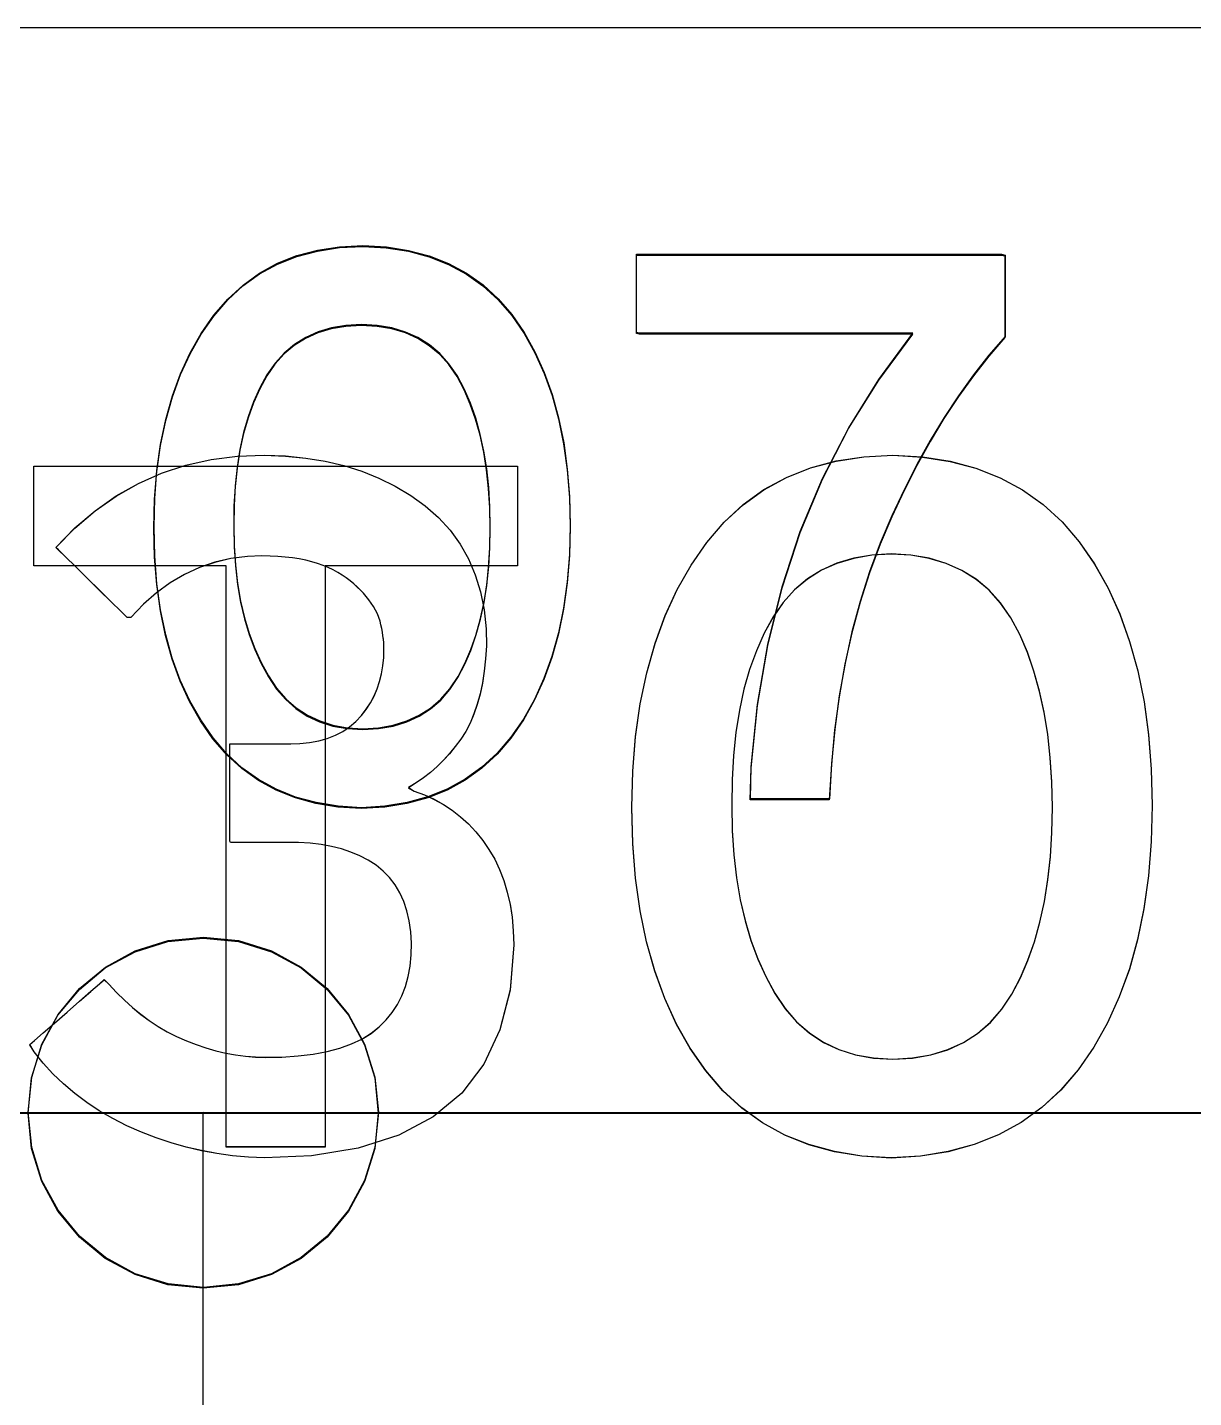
# Model space of a CAD drawing. Extents: x 1 to 47.7, y 0.2 to 35.
# Drawn here: x 35.0458 to 35.2123, y 12.1492 to 12.3447 of the extents above; entities that cross this region are included whole.
import ezdxf

# ---------------------------------------------------------------- set-up
doc = ezdxf.new("R2010")
doc.units = 0
doc.header["$MEASUREMENT"] = 0
for name, color, linetype in [('5_1___24__TARGET_LEDS___12', 7, 'CONTINUOUS'), ('6_2___8__INDEPENDENT_INPUT', 7, 'CONTINUOUS'), ('6_3___8__OPTOISO_INDEPENDE', 7, 'CONTINUOUS'), ('6_4___24__OPTOISO_INDEPEND', 7, 'CONTINUOUS'), ('6_5___8__INDEPENDENT_INPUT', 7, 'CONTINUOUS'), ('6_6___8__INDEPENDENT_INPUT', 7, 'CONTINUOUS'), ('6_7___8__OPTOISO_INDEPENDE', 7, 'CONTINUOUS'), ('6_8___8__OPTOISO_INDEPENDE', 7, 'CONTINUOUS'), ('8_0_____DWG', 7, 'CONTINUOUS')]:
    doc.layers.add(name, color=color, linetype=linetype)

msp = doc.modelspace()

# ---------------------------------------------------------------- linework, layer by layer
at = {"layer": '5_1___24__TARGET_LEDS___12'}
for points in [[(35.12326, 12.27351), (35.12316, 12.26939), (35.12285, 12.26547), (35.12233, 12.26173), (35.1216, 12.25819), (35.12066, 12.25483), (35.11951, 12.25167), (35.11816, 12.2487), (35.1166, 12.24591), (35.11482, 12.24333), (35.11284, 12.24103), (35.11067, 12.23902), (35.10829, 12.23731), (35.10572, 12.2359), (35.10295, 12.23479), (35.09998, 12.23398), (35.09682, 12.23347), (35.09345, 12.23326), (35.09013, 12.23347), (35.08699, 12.23398), (35.08406, 12.23478), (35.08131, 12.23588), (35.07877, 12.23728), (35.07641, 12.23897), (35.07425, 12.24095), (35.07229, 12.24323), (35.07052, 12.24578), (35.06896, 12.24852), (35.06761, 12.25146), (35.06646, 12.2546), (35.06552, 12.25794), (35.06479, 12.26148), (35.06427, 12.26522), (35.06396, 12.26916), (35.06386, 12.2733), (35.06396, 12.27742), (35.06428, 12.28136), (35.06481, 12.2851), (35.06555, 12.28866), (35.0665, 12.29202), (35.06766, 12.29519), (35.06903, 12.29816), (35.07061, 12.30095), (35.0724, 12.30354), (35.07439, 12.30585), (35.07657, 12.30785), (35.07894, 12.30956), (35.0815, 12.31095), (35.08425, 12.31205), (35.0872, 12.31283), (35.09034, 12.31332), (35.09367, 12.3135), (35.09703, 12.3133), (35.10019, 12.3128), (35.10315, 12.31201), (35.10591, 12.31093), (35.10847, 12.30954), (35.11083, 12.30787), (35.11298, 12.30589), (35.11494, 12.30362), (35.11669, 12.30107), (35.11823, 12.29832), (35.11956, 12.29537), (35.12069, 12.29222), (35.12162, 12.28888), (35.12234, 12.28533), (35.12285, 12.28159), (35.12316, 12.27765)], [(35.18534, 12.30048), (35.18305, 12.29783), (35.18084, 12.29501), (35.1787, 12.29205), (35.17664, 12.28893), (35.17466, 12.28565), (35.17276, 12.28222), (35.17094, 12.27864), (35.16919, 12.2749), (35.16752, 12.27099), (35.166, 12.26692), (35.16466, 12.26271), (35.16349, 12.25836), (35.1625, 12.25386), (35.16168, 12.24923), (35.16103, 12.24446), (35.16056, 12.23955), (35.16026, 12.2345), (35.15983, 12.2345), (35.15867, 12.2345), (35.15701, 12.2345), (35.15507, 12.2345), (35.15308, 12.2345), (35.15125, 12.2345), (35.14981, 12.2345), (35.14899, 12.2345), (35.14911, 12.23908), (35.15001, 12.24797), (35.15148, 12.25654), (35.15352, 12.26478), (35.15612, 12.27268), (35.15929, 12.28025), (35.16302, 12.28749), (35.16733, 12.2944), (35.1722, 12.30097), (35.17069, 12.30097), (35.16667, 12.30097), (35.16092, 12.30097), (35.15421, 12.30097), (35.1473, 12.30097), (35.14097, 12.30097), (35.13598, 12.30097), (35.13312, 12.30097), (35.13273, 12.30108), (35.13273, 12.3019), (35.13273, 12.30332), (35.13273, 12.30513), (35.13273, 12.30711), (35.13273, 12.30903), (35.13273, 12.31067), (35.13273, 12.31182), (35.13273, 12.31225), (35.13474, 12.31225), (35.1401, 12.31225), (35.14777, 12.31225), (35.15672, 12.31225), (35.16593, 12.31225), (35.17437, 12.31225), (35.18101, 12.31225), (35.18482, 12.31225), (35.18534, 12.31213), (35.18534, 12.31128), (35.18534, 12.30979), (35.18534, 12.30791), (35.18534, 12.30585), (35.18534, 12.30385), (35.18534, 12.30213), (35.18534, 12.30093)], [(35.11187, 12.2733), (35.11181, 12.27619), (35.11164, 12.27896), (35.11135, 12.28161), (35.11094, 12.28414), (35.11042, 12.28655), (35.10978, 12.28883), (35.10902, 12.29099), (35.10815, 12.29303), (35.10714, 12.29493), (35.10597, 12.29662), (35.10465, 12.29808), (35.10317, 12.29932), (35.10153, 12.30035), (35.09975, 12.30115), (35.0978, 12.30172), (35.09571, 12.30208), (35.09345, 12.30222), (35.09124, 12.30208), (35.08918, 12.30173), (35.08727, 12.30116), (35.08551, 12.30037), (35.0839, 12.29936), (35.08244, 12.29814), (35.08113, 12.29669), (35.07998, 12.29503), (35.07896, 12.29316), (35.07807, 12.29117), (35.0773, 12.28904), (35.07665, 12.28678), (35.07612, 12.28439), (35.07572, 12.28186), (35.07544, 12.27921), (35.07528, 12.27643), (35.07525, 12.27351), (35.07531, 12.27063), (35.07549, 12.26788), (35.0758, 12.26525), (35.07623, 12.26274), (35.07678, 12.26036), (35.07745, 12.25811), (35.07825, 12.25598), (35.07916, 12.25397), (35.0802, 12.25206), (35.08136, 12.25032), (35.08267, 12.24881), (35.08413, 12.24752), (35.08574, 12.24647), (35.0875, 12.24564), (35.08941, 12.24504), (35.09146, 12.24467), (35.09367, 12.24453), (35.09592, 12.24467), (35.09801, 12.24504), (35.09994, 12.24563), (35.10172, 12.24644), (35.10334, 12.24748), (35.1048, 12.24875), (35.10611, 12.25025), (35.10726, 12.25196), (35.10824, 12.25385), (35.10909, 12.25584), (35.10983, 12.25795), (35.11045, 12.26018), (35.11096, 12.26255), (35.11136, 12.26505), (35.11164, 12.26767), (35.11181, 12.27042)], [(35.09589, 12.18979), (35.09538, 12.18475), (35.09393, 12.18005), (35.09162, 12.17581), (35.08857, 12.17211), (35.08487, 12.16906), (35.08063, 12.16675), (35.07594, 12.1653), (35.07091, 12.16479), (35.06586, 12.1653), (35.06116, 12.16675), (35.05691, 12.16906), (35.05321, 12.17211), (35.05016, 12.17581), (35.04786, 12.18005), (35.0464, 12.18475), (35.0459, 12.18979), (35.0464, 12.19482), (35.04786, 12.19952), (35.05016, 12.20376), (35.05321, 12.20746), (35.05691, 12.21051), (35.06116, 12.21282), (35.06586, 12.21427), (35.07091, 12.21478), (35.07594, 12.21427), (35.08063, 12.21282), (35.08487, 12.21051), (35.08857, 12.20746), (35.09162, 12.20376), (35.09393, 12.19952), (35.09538, 12.19482)]]:
    msp.add_lwpolyline(points, close=True, dxfattribs=at)
for points in [[(34.77089, 12.1398), (34.77089, 12.18979), (35.07088, 12.18977)], [(35.07088, 12.1398), (35.07088, 12.18979), (35.37088, 12.18977)]]:
    msp.add_lwpolyline(points, dxfattribs=at)
at = {"layer": '6_2___8__INDEPENDENT_INPUT'}
msp.add_lwpolyline([(35.11525, 12.2138), (35.11469, 12.20736), (35.11326, 12.20169), (35.11096, 12.19678), (35.10779, 12.19263), (35.10374, 12.18925), (35.09882, 12.18664), (35.09303, 12.18479), (35.08636, 12.1837), (35.07963, 12.18339), (35.07735, 12.1835), (35.07509, 12.18371), (35.07286, 12.18402), (35.07065, 12.18443), (35.06847, 12.18494), (35.06631, 12.18555), (35.06418, 12.18627), (35.06207, 12.18708), (35.05998, 12.188), (35.05797, 12.18902), (35.05606, 12.19013), (35.05426, 12.19133), (35.05255, 12.1926), (35.05095, 12.19396), (35.04945, 12.19541), (35.04805, 12.19693), (35.04676, 12.19854), (35.04613, 12.19956), (35.04681, 12.20015), (35.04805, 12.20123), (35.04966, 12.20263), (35.05145, 12.2042), (35.05325, 12.20577), (35.05486, 12.20717), (35.05609, 12.20825), (35.05677, 12.20884), (35.05744, 12.2082), (35.05852, 12.20701), (35.05964, 12.2059), (35.06079, 12.20486), (35.06198, 12.20389), (35.0632, 12.20299), (35.06447, 12.20217), (35.06577, 12.20141), (35.0671, 12.20072), (35.06849, 12.20011), (35.06989, 12.19957), (35.07129, 12.19909), (35.0727, 12.19869), (35.07411, 12.19836), (35.07552, 12.1981), (35.07694, 12.19792), (35.07836, 12.1978), (35.07978, 12.19775), (35.08211, 12.19779), (35.08443, 12.19795), (35.08659, 12.19821), (35.08858, 12.19858), (35.0904, 12.19906), (35.09206, 12.19966), (35.09355, 12.20036), (35.09486, 12.20118), (35.09602, 12.20211), (35.097, 12.20309), (35.09786, 12.20415), (35.09861, 12.2053), (35.09924, 12.20654), (35.09975, 12.20787), (35.10014, 12.20928), (35.10042, 12.21078), (35.10058, 12.21237), (35.10062, 12.21404), (35.10052, 12.21568), (35.1003, 12.21722), (35.09997, 12.21866), (35.09952, 12.22), (35.09896, 12.22124), (35.09829, 12.22237), (35.0975, 12.22341), (35.09659, 12.22435), (35.09557, 12.22517), (35.09445, 12.22589), (35.09325, 12.22651), (35.09197, 12.22705), (35.09063, 12.2275), (35.08921, 12.22786), (35.08771, 12.22813), (35.08614, 12.22831), (35.0845, 12.22841), (35.08346, 12.22842), (35.08291, 12.22842), (35.0819, 12.22842), (35.08058, 12.22842), (35.07912, 12.22842), (35.07765, 12.22842), (35.07633, 12.22842), (35.07532, 12.22842), (35.07477, 12.22842), (35.07471, 12.22859), (35.07471, 12.22959), (35.07471, 12.23129), (35.07471, 12.23345), (35.07471, 12.23581), (35.07471, 12.23813), (35.07471, 12.24018), (35.07471, 12.24171), (35.07471, 12.24247), (35.07487, 12.24251), (35.07556, 12.24251), (35.07666, 12.24251), (35.07801, 12.24251), (35.07947, 12.24251), (35.08089, 12.24251), (35.08212, 12.24251), (35.083, 12.24251), (35.08339, 12.24251), (35.08467, 12.24255), (35.08607, 12.24269), (35.08739, 12.24293), (35.08861, 12.24328), (35.08976, 12.24372), (35.09082, 12.24427), (35.09179, 12.24492), (35.09268, 12.24568), (35.09348, 12.24653), (35.09416, 12.24742), (35.09477, 12.24835), (35.09529, 12.24932), (35.09573, 12.25033), (35.09608, 12.25139), (35.09636, 12.25249), (35.09655, 12.25364), (35.09666, 12.25483), (35.09669, 12.25595), (35.09668, 12.25643), (35.09666, 12.25692), (35.09661, 12.25741), (35.09655, 12.25792), (35.09647, 12.25843), (35.09638, 12.25894), (35.09627, 12.25947), (35.09614, 12.26), (35.09598, 12.26054), (35.09575, 12.26106), (35.09549, 12.26158), (35.09521, 12.26208), (35.09489, 12.26258), (35.09455, 12.26306), (35.09417, 12.26353), (35.09377, 12.26398), (35.09334, 12.26443), (35.09289, 12.26488), (35.09239, 12.26534), (35.09187, 12.26577), (35.09131, 12.26619), (35.09072, 12.26659), (35.09009, 12.26696), (35.08943, 12.26732), (35.08874, 12.26765), (35.08801, 12.26796), (35.08723, 12.26824), (35.0864, 12.26848), (35.08552, 12.2687), (35.08459, 12.26888), (35.08362, 12.26903), (35.0826, 12.26915), (35.08154, 12.26923), (35.08043, 12.26929), (35.07928, 12.26931), (35.0772, 12.26923), (35.07484, 12.26893), (35.07255, 12.2684), (35.07035, 12.26765), (35.06823, 12.26668), (35.0662, 12.26548), (35.06424, 12.26405), (35.06237, 12.26241), (35.06058, 12.26053), (35.06006, 12.26052), (35.05914, 12.26141), (35.05777, 12.26277), (35.05611, 12.2644), (35.05434, 12.26613), (35.05266, 12.26779), (35.05123, 12.26919), (35.05024, 12.27016), (35.04987, 12.27053), (35.05259, 12.2733), (35.05545, 12.27575), (35.05847, 12.27787), (35.06164, 12.27966), (35.06495, 12.28112), (35.06842, 12.28226), (35.07204, 12.28306), (35.07581, 12.28354), (35.0796, 12.28368), (35.08262, 12.28357), (35.08553, 12.28329), (35.08832, 12.28283), (35.09099, 12.2822), (35.09355, 12.2814), (35.09598, 12.28042), (35.0983, 12.27927), (35.10051, 12.27795), (35.10259, 12.27645), (35.10447, 12.27479), (35.10613, 12.27297), (35.10756, 12.271), (35.10876, 12.26889), (35.10973, 12.26662), (35.11047, 12.2642), (35.11099, 12.26163), (35.11128, 12.25891), (35.11132, 12.25647), (35.1112, 12.25461), (35.11102, 12.25285), (35.11076, 12.25118), (35.11042, 12.24961), (35.11002, 12.24813), (35.10954, 12.24675), (35.10899, 12.24546), (35.10836, 12.24427), (35.10765, 12.24316), (35.10688, 12.2421), (35.10606, 12.24109), (35.1052, 12.24015), (35.10429, 12.23925), (35.10334, 12.23842), (35.10235, 12.23764), (35.1013, 12.23691), (35.10021, 12.23624), (35.10099, 12.23574), (35.10246, 12.2352), (35.10386, 12.23457), (35.10519, 12.23384), (35.10645, 12.23301), (35.10764, 12.23208), (35.10876, 12.23106), (35.10981, 12.22993), (35.11079, 12.22871), (35.11169, 12.22741), (35.1125, 12.22603), (35.1132, 12.22456), (35.1138, 12.223), (35.1143, 12.22134), (35.11469, 12.21959), (35.11498, 12.21775), (35.11516, 12.21582)], close=True, dxfattribs=at)
at = {"layer": '6_3___8__OPTOISO_INDEPENDE'}
msp.add_lwpolyline([(35.11525, 12.2138), (35.11469, 12.20736), (35.11326, 12.20169), (35.11096, 12.19678), (35.10779, 12.19263), (35.10374, 12.18925), (35.09882, 12.18664), (35.09303, 12.18479), (35.08636, 12.1837), (35.07963, 12.18339), (35.07735, 12.1835), (35.07509, 12.18371), (35.07286, 12.18402), (35.07065, 12.18443), (35.06847, 12.18494), (35.06631, 12.18555), (35.06418, 12.18627), (35.06207, 12.18708), (35.05998, 12.188), (35.05797, 12.18902), (35.05606, 12.19013), (35.05426, 12.19133), (35.05255, 12.1926), (35.05095, 12.19396), (35.04945, 12.19541), (35.04805, 12.19693), (35.04676, 12.19854), (35.04613, 12.19956), (35.04681, 12.20015), (35.04805, 12.20123), (35.04966, 12.20263), (35.05145, 12.2042), (35.05325, 12.20577), (35.05486, 12.20717), (35.05609, 12.20825), (35.05677, 12.20884), (35.05744, 12.2082), (35.05852, 12.20701), (35.05964, 12.2059), (35.06079, 12.20486), (35.06198, 12.20389), (35.0632, 12.20299), (35.06447, 12.20217), (35.06577, 12.20141), (35.0671, 12.20072), (35.06849, 12.20011), (35.06989, 12.19957), (35.07129, 12.19909), (35.0727, 12.19869), (35.07411, 12.19836), (35.07552, 12.1981), (35.07694, 12.19792), (35.07836, 12.1978), (35.07978, 12.19775), (35.08211, 12.19779), (35.08443, 12.19795), (35.08659, 12.19821), (35.08858, 12.19858), (35.0904, 12.19906), (35.09206, 12.19966), (35.09355, 12.20036), (35.09486, 12.20118), (35.09602, 12.20211), (35.097, 12.20309), (35.09786, 12.20415), (35.09861, 12.2053), (35.09924, 12.20654), (35.09975, 12.20787), (35.10014, 12.20928), (35.10042, 12.21078), (35.10058, 12.21237), (35.10062, 12.21404), (35.10052, 12.21568), (35.1003, 12.21722), (35.09997, 12.21866), (35.09952, 12.22), (35.09896, 12.22124), (35.09829, 12.22237), (35.0975, 12.22341), (35.09659, 12.22435), (35.09557, 12.22517), (35.09445, 12.22589), (35.09325, 12.22651), (35.09197, 12.22705), (35.09063, 12.2275), (35.08921, 12.22786), (35.08771, 12.22813), (35.08614, 12.22831), (35.0845, 12.22841), (35.08346, 12.22842), (35.08291, 12.22842), (35.0819, 12.22842), (35.08058, 12.22842), (35.07912, 12.22842), (35.07765, 12.22842), (35.07633, 12.22842), (35.07532, 12.22842), (35.07477, 12.22842), (35.07471, 12.22859), (35.07471, 12.22959), (35.07471, 12.23129), (35.07471, 12.23345), (35.07471, 12.23581), (35.07471, 12.23813), (35.07471, 12.24018), (35.07471, 12.24171), (35.07471, 12.24247), (35.07487, 12.24251), (35.07556, 12.24251), (35.07666, 12.24251), (35.07801, 12.24251), (35.07947, 12.24251), (35.08089, 12.24251), (35.08212, 12.24251), (35.083, 12.24251), (35.08339, 12.24251), (35.08467, 12.24255), (35.08607, 12.24269), (35.08739, 12.24293), (35.08861, 12.24328), (35.08976, 12.24372), (35.09082, 12.24427), (35.09179, 12.24492), (35.09268, 12.24568), (35.09348, 12.24653), (35.09416, 12.24742), (35.09477, 12.24835), (35.09529, 12.24932), (35.09573, 12.25033), (35.09608, 12.25139), (35.09636, 12.25249), (35.09655, 12.25364), (35.09666, 12.25483), (35.09669, 12.25595), (35.09668, 12.25643), (35.09666, 12.25692), (35.09661, 12.25741), (35.09655, 12.25792), (35.09647, 12.25843), (35.09638, 12.25894), (35.09627, 12.25947), (35.09614, 12.26), (35.09598, 12.26054), (35.09575, 12.26106), (35.09549, 12.26158), (35.09521, 12.26208), (35.09489, 12.26258), (35.09455, 12.26306), (35.09417, 12.26353), (35.09377, 12.26398), (35.09334, 12.26443), (35.09289, 12.26488), (35.09239, 12.26534), (35.09187, 12.26577), (35.09131, 12.26619), (35.09072, 12.26659), (35.09009, 12.26696), (35.08943, 12.26732), (35.08874, 12.26765), (35.08801, 12.26796), (35.08723, 12.26824), (35.0864, 12.26848), (35.08552, 12.2687), (35.08459, 12.26888), (35.08362, 12.26903), (35.0826, 12.26915), (35.08154, 12.26923), (35.08043, 12.26929), (35.07928, 12.26931), (35.0772, 12.26923), (35.07484, 12.26893), (35.07255, 12.2684), (35.07035, 12.26765), (35.06823, 12.26668), (35.0662, 12.26548), (35.06424, 12.26405), (35.06237, 12.26241), (35.06058, 12.26053), (35.06006, 12.26052), (35.05914, 12.26141), (35.05777, 12.26277), (35.05611, 12.2644), (35.05434, 12.26613), (35.05266, 12.26779), (35.05123, 12.26919), (35.05024, 12.27016), (35.04987, 12.27053), (35.05259, 12.2733), (35.05545, 12.27575), (35.05847, 12.27787), (35.06164, 12.27966), (35.06495, 12.28112), (35.06842, 12.28226), (35.07204, 12.28306), (35.07581, 12.28354), (35.0796, 12.28368), (35.08262, 12.28357), (35.08553, 12.28329), (35.08832, 12.28283), (35.09099, 12.2822), (35.09355, 12.2814), (35.09598, 12.28042), (35.0983, 12.27927), (35.10051, 12.27795), (35.10259, 12.27645), (35.10447, 12.27479), (35.10613, 12.27297), (35.10756, 12.271), (35.10876, 12.26889), (35.10973, 12.26662), (35.11047, 12.2642), (35.11099, 12.26163), (35.11128, 12.25891), (35.11132, 12.25647), (35.1112, 12.25461), (35.11102, 12.25285), (35.11076, 12.25118), (35.11042, 12.24961), (35.11002, 12.24813), (35.10954, 12.24675), (35.10899, 12.24546), (35.10836, 12.24427), (35.10765, 12.24316), (35.10688, 12.2421), (35.10606, 12.24109), (35.1052, 12.24015), (35.10429, 12.23925), (35.10334, 12.23842), (35.10235, 12.23764), (35.1013, 12.23691), (35.10021, 12.23624), (35.10099, 12.23574), (35.10246, 12.2352), (35.10386, 12.23457), (35.10519, 12.23384), (35.10645, 12.23301), (35.10764, 12.23208), (35.10876, 12.23106), (35.10981, 12.22993), (35.11079, 12.22871), (35.11169, 12.22741), (35.1125, 12.22603), (35.1132, 12.22456), (35.1138, 12.223), (35.1143, 12.22134), (35.11469, 12.21959), (35.11498, 12.21775), (35.11516, 12.21582)], close=True, dxfattribs=at)
at = {"layer": '6_4___24__OPTOISO_INDEPEND'}
for points in [[(35.12328, 12.27364), (35.12317, 12.26952), (35.12286, 12.2656), (35.12234, 12.26186), (35.12161, 12.25832), (35.12067, 12.25496), (35.11953, 12.2518), (35.11817, 12.24883), (35.11661, 12.24604), (35.11483, 12.24346), (35.11286, 12.24115), (35.11068, 12.23915), (35.10831, 12.23744), (35.10574, 12.23603), (35.10297, 12.23492), (35.1, 12.23411), (35.09683, 12.2336), (35.09347, 12.23338), (35.09014, 12.2336), (35.08701, 12.23411), (35.08407, 12.23491), (35.08133, 12.23601), (35.07878, 12.2374), (35.07643, 12.23909), (35.07427, 12.24108), (35.07231, 12.24336), (35.07054, 12.24591), (35.06898, 12.24865), (35.06762, 12.25159), (35.06647, 12.25473), (35.06554, 12.25807), (35.06481, 12.26161), (35.06429, 12.26535), (35.06397, 12.26928), (35.06387, 12.27342), (35.06398, 12.27755), (35.06429, 12.28149), (35.06482, 12.28523), (35.06556, 12.28879), (35.06651, 12.29215), (35.06767, 12.29531), (35.06904, 12.29829), (35.07062, 12.30108), (35.07241, 12.30367), (35.0744, 12.30598), (35.07658, 12.30798), (35.07895, 12.30969), (35.08151, 12.31108), (35.08427, 12.31218), (35.08721, 12.31296), (35.09035, 12.31345), (35.09368, 12.31363), (35.09704, 12.31343), (35.1002, 12.31293), (35.10316, 12.31214), (35.10592, 12.31106), (35.10848, 12.30967), (35.11084, 12.30799), (35.113, 12.30602), (35.11495, 12.30375), (35.1167, 12.3012), (35.11824, 12.29845), (35.11958, 12.2955), (35.12071, 12.29235), (35.12163, 12.28901), (35.12235, 12.28546), (35.12287, 12.28172), (35.12317, 12.27778)], [(35.18536, 12.30061), (35.18306, 12.29795), (35.18085, 12.29514), (35.17871, 12.29218), (35.17665, 12.28906), (35.17467, 12.28578), (35.17277, 12.28235), (35.17095, 12.27877), (35.1692, 12.27503), (35.16754, 12.27112), (35.16602, 12.26705), (35.16467, 12.26283), (35.1635, 12.25848), (35.16251, 12.25399), (35.16169, 12.24936), (35.16104, 12.24459), (35.16057, 12.23968), (35.16028, 12.23463), (35.15984, 12.23463), (35.15868, 12.23463), (35.15702, 12.23463), (35.15508, 12.23463), (35.15309, 12.23463), (35.15126, 12.23463), (35.14982, 12.23463), (35.149, 12.23463), (35.14912, 12.23921), (35.15003, 12.2481), (35.15149, 12.25667), (35.15353, 12.2649), (35.15613, 12.27281), (35.1593, 12.28038), (35.16304, 12.28762), (35.16734, 12.29452), (35.17221, 12.3011), (35.1707, 12.3011), (35.16669, 12.3011), (35.16093, 12.3011), (35.15422, 12.3011), (35.14731, 12.3011), (35.14098, 12.3011), (35.136, 12.3011), (35.13314, 12.3011), (35.13274, 12.30121), (35.13274, 12.30203), (35.13274, 12.30345), (35.13274, 12.30526), (35.13274, 12.30724), (35.13274, 12.30916), (35.13274, 12.3108), (35.13274, 12.31195), (35.13274, 12.31238), (35.13476, 12.31238), (35.14011, 12.31238), (35.14778, 12.31238), (35.15673, 12.31238), (35.16594, 12.31238), (35.17438, 12.31238), (35.18102, 12.31238), (35.18483, 12.31238), (35.18536, 12.31226), (35.18536, 12.31141), (35.18536, 12.30992), (35.18536, 12.30804), (35.18536, 12.30598), (35.18536, 12.30397), (35.18536, 12.30226), (35.18536, 12.30106)], [(35.11188, 12.27342), (35.11183, 12.27632), (35.11165, 12.27909), (35.11136, 12.28174), (35.11095, 12.28427), (35.11043, 12.28667), (35.10979, 12.28896), (35.10903, 12.29112), (35.10816, 12.29316), (35.10715, 12.29506), (35.10598, 12.29674), (35.10466, 12.29821), (35.10318, 12.29945), (35.10155, 12.30047), (35.09976, 12.30127), (35.09782, 12.30185), (35.09572, 12.30221), (35.09347, 12.30235), (35.09125, 12.30221), (35.08919, 12.30186), (35.08728, 12.30129), (35.08552, 12.3005), (35.08391, 12.29949), (35.08245, 12.29826), (35.08115, 12.29682), (35.07999, 12.29516), (35.07898, 12.29329), (35.07808, 12.2913), (35.07731, 12.28917), (35.07666, 12.28691), (35.07614, 12.28451), (35.07573, 12.28199), (35.07545, 12.27934), (35.0753, 12.27656), (35.07526, 12.27364), (35.07532, 12.27076), (35.07551, 12.26801), (35.07581, 12.26538), (35.07624, 12.26287), (35.07679, 12.26049), (35.07746, 12.25824), (35.07826, 12.25611), (35.07918, 12.2541), (35.08021, 12.25219), (35.08137, 12.25045), (35.08269, 12.24894), (35.08415, 12.24765), (35.08576, 12.2466), (35.08752, 12.24577), (35.08942, 12.24517), (35.09148, 12.2448), (35.09368, 12.24466), (35.09593, 12.2448), (35.09802, 12.24517), (35.09996, 12.24576), (35.10173, 12.24657), (35.10335, 12.24761), (35.10482, 12.24888), (35.10612, 12.25037), (35.10727, 12.25209), (35.10826, 12.25398), (35.1091, 12.25596), (35.10984, 12.25808), (35.11046, 12.26031), (35.11098, 12.26268), (35.11137, 12.26517), (35.11166, 12.2678), (35.11183, 12.27055)], [(35.09591, 12.18992), (35.0954, 12.18488), (35.09394, 12.18019), (35.09163, 12.17594), (35.08858, 12.17224), (35.08488, 12.16919), (35.08064, 12.16688), (35.07595, 12.16543), (35.07092, 12.16492), (35.06588, 12.16543), (35.06118, 12.16688), (35.05693, 12.16919), (35.05323, 12.17224), (35.05018, 12.17594), (35.04787, 12.18019), (35.04642, 12.18488), (35.04591, 12.18992), (35.04642, 12.19495), (35.04787, 12.19965), (35.05018, 12.20389), (35.05323, 12.20759), (35.05693, 12.21064), (35.06118, 12.21295), (35.06588, 12.21441), (35.07092, 12.21491), (35.07595, 12.21441), (35.08064, 12.21295), (35.08488, 12.21064), (35.08858, 12.20759), (35.09163, 12.20389), (35.09394, 12.19965), (35.0954, 12.19495)]]:
    msp.add_lwpolyline(points, close=True, dxfattribs=at)
for points in [[(34.77089, 12.13994), (34.77089, 12.18992), (35.0709, 12.1899)], [(35.0709, 12.13994), (35.0709, 12.18992), (35.37089, 12.1899)]]:
    msp.add_lwpolyline(points, dxfattribs=at)
at = {"layer": '6_5___8__INDEPENDENT_INPUT'}
for points in [[(35.20635, 12.23372), (35.20622, 12.22857), (35.20583, 12.22366), (35.20518, 12.21899), (35.20427, 12.21456), (35.2031, 12.21037), (35.20167, 12.20641), (35.19998, 12.2027), (35.19803, 12.19922), (35.19581, 12.19599), (35.19334, 12.19311), (35.19061, 12.1906), (35.18765, 12.18847), (35.18443, 12.1867), (35.18097, 12.18532), (35.17726, 12.1843), (35.1733, 12.18366), (35.16909, 12.1834), (35.16493, 12.18366), (35.16101, 12.1843), (35.15734, 12.1853), (35.15391, 12.18667), (35.15072, 12.18842), (35.14778, 12.19053), (35.14508, 12.19302), (35.14263, 12.19587), (35.14042, 12.19905), (35.13847, 12.20248), (35.13678, 12.20616), (35.13535, 12.21008), (35.13418, 12.21425), (35.13326, 12.21868), (35.13261, 12.22335), (35.13222, 12.22827), (35.13209, 12.23345), (35.13223, 12.23861), (35.13262, 12.24353), (35.13328, 12.24821), (35.13421, 12.25265), (35.1354, 12.25685), (35.13685, 12.26081), (35.13856, 12.26453), (35.14054, 12.26801), (35.14278, 12.27125), (35.14526, 12.27414), (35.14798, 12.27665), (35.15094, 12.27878), (35.15415, 12.28052), (35.15759, 12.28189), (35.16127, 12.28287), (35.16519, 12.28348), (35.16935, 12.2837), (35.17355, 12.28345), (35.17751, 12.28283), (35.18121, 12.28184), (35.18466, 12.28048), (35.18786, 12.27876), (35.19081, 12.27666), (35.1935, 12.27419), (35.19595, 12.27135), (35.19814, 12.26817), (35.20006, 12.26473), (35.20173, 12.26104), (35.20314, 12.25711), (35.2043, 12.25293), (35.2052, 12.24849), (35.20584, 12.24382), (35.20622, 12.23889)], [(35.19211, 12.23345), (35.19204, 12.23706), (35.19182, 12.24053), (35.19146, 12.24384), (35.19095, 12.247), (35.19029, 12.25001), (35.18949, 12.25287), (35.18854, 12.25557), (35.18745, 12.25812), (35.18619, 12.26049), (35.18473, 12.2626), (35.18308, 12.26443), (35.18123, 12.26598), (35.17919, 12.26726), (35.17695, 12.26826), (35.17453, 12.26898), (35.17191, 12.26943), (35.16909, 12.2696), (35.16633, 12.26943), (35.16375, 12.26899), (35.16135, 12.26827), (35.15915, 12.26729), (35.15714, 12.26603), (35.15532, 12.2645), (35.15369, 12.26269), (35.15225, 12.26062), (35.15098, 12.25829), (35.14986, 12.25579), (35.1489, 12.25313), (35.14809, 12.2503), (35.14743, 12.24731), (35.14692, 12.24416), (35.14657, 12.24084), (35.14638, 12.23736), (35.14634, 12.23372), (35.14641, 12.23012), (35.14664, 12.22667), (35.14702, 12.22338), (35.14755, 12.22025), (35.14824, 12.21728), (35.14908, 12.21446), (35.15008, 12.2118), (35.15122, 12.20929), (35.15251, 12.2069), (35.15397, 12.20472), (35.15561, 12.20283), (35.15743, 12.20123), (35.15945, 12.19991), (35.16164, 12.19888), (35.16403, 12.19813), (35.1666, 12.19767), (35.16935, 12.1975), (35.17216, 12.19767), (35.17478, 12.19812), (35.1772, 12.19886), (35.17942, 12.19988), (35.18144, 12.20118), (35.18327, 12.20277), (35.1849, 12.20463), (35.18634, 12.20678), (35.18757, 12.20914), (35.18863, 12.21162), (35.18956, 12.21426), (35.19034, 12.21706), (35.19098, 12.22001), (35.19147, 12.22313), (35.19183, 12.22641), (35.19204, 12.22985)]]:
    msp.add_lwpolyline(points, close=True, dxfattribs=at)
msp.add_lwpolyline([(35.08828, 12.2679), (35.08828, 12.18496), (35.07418, 12.18496), (35.07418, 12.2679), (35.04673, 12.2679), (35.04673, 12.28214), (35.11578, 12.28214), (35.11578, 12.2679), (35.08828, 12.2679)], dxfattribs=at)
at = {"layer": '6_6___8__INDEPENDENT_INPUT'}
msp.add_lwpolyline([(35.11525, 12.21381), (35.11469, 12.20737), (35.11326, 12.20169), (35.11096, 12.19678), (35.10779, 12.19264), (35.10374, 12.18926), (35.09882, 12.18664), (35.09303, 12.18479), (35.08636, 12.18371), (35.07963, 12.1834), (35.07735, 12.18351), (35.07509, 12.18372), (35.07286, 12.18403), (35.07065, 12.18444), (35.06847, 12.18495), (35.06631, 12.18556), (35.06418, 12.18627), (35.06207, 12.18708), (35.05998, 12.188), (35.05797, 12.18903), (35.05606, 12.19014), (35.05426, 12.19133), (35.05255, 12.19261), (35.05095, 12.19397), (35.04945, 12.19541), (35.04805, 12.19694), (35.04676, 12.19855), (35.04613, 12.19957), (35.04681, 12.20016), (35.04805, 12.20124), (35.04966, 12.20264), (35.05145, 12.20421), (35.05325, 12.20577), (35.05486, 12.20718), (35.05609, 12.20825), (35.05677, 12.20885), (35.05744, 12.2082), (35.05852, 12.20702), (35.05964, 12.20591), (35.06079, 12.20487), (35.06198, 12.2039), (35.0632, 12.203), (35.06447, 12.20217), (35.06577, 12.20142), (35.0671, 12.20073), (35.06849, 12.20012), (35.06989, 12.19957), (35.07129, 12.1991), (35.0727, 12.1987), (35.07411, 12.19837), (35.07552, 12.19811), (35.07694, 12.19792), (35.07836, 12.19781), (35.07978, 12.19776), (35.08211, 12.1978), (35.08443, 12.19795), (35.08659, 12.19821), (35.08858, 12.19859), (35.0904, 12.19907), (35.09206, 12.19966), (35.09355, 12.20037), (35.09486, 12.20119), (35.09602, 12.20211), (35.097, 12.20309), (35.09786, 12.20416), (35.09861, 12.20531), (35.09924, 12.20655), (35.09975, 12.20788), (35.10014, 12.20929), (35.10042, 12.21079), (35.10058, 12.21238), (35.10062, 12.21405), (35.10052, 12.21569), (35.1003, 12.21723), (35.09997, 12.21867), (35.09952, 12.22), (35.09896, 12.22124), (35.09829, 12.22238), (35.0975, 12.22342), (35.09659, 12.22435), (35.09557, 12.22518), (35.09445, 12.22589), (35.09325, 12.22652), (35.09197, 12.22705), (35.09063, 12.2275), (35.08921, 12.22786), (35.08771, 12.22813), (35.08614, 12.22832), (35.0845, 12.22841), (35.08346, 12.22843), (35.08291, 12.22843), (35.0819, 12.22843), (35.08058, 12.22843), (35.07912, 12.22843), (35.07765, 12.22843), (35.07633, 12.22843), (35.07532, 12.22843), (35.07477, 12.22843), (35.07471, 12.2286), (35.07471, 12.2296), (35.07471, 12.2313), (35.07471, 12.23345), (35.07471, 12.23581), (35.07471, 12.23814), (35.07471, 12.24019), (35.07471, 12.24172), (35.07471, 12.24248), (35.07487, 12.24252), (35.07556, 12.24252), (35.07666, 12.24252), (35.07801, 12.24252), (35.07947, 12.24252), (35.08089, 12.24252), (35.08212, 12.24252), (35.083, 12.24252), (35.08339, 12.24252), (35.08467, 12.24256), (35.08607, 12.2427), (35.08739, 12.24294), (35.08861, 12.24328), (35.08976, 12.24373), (35.09082, 12.24428), (35.09179, 12.24493), (35.09268, 12.24569), (35.09348, 12.24654), (35.09416, 12.24743), (35.09477, 12.24835), (35.09529, 12.24933), (35.09573, 12.25034), (35.09608, 12.2514), (35.09636, 12.2525), (35.09655, 12.25365), (35.09666, 12.25483), (35.09669, 12.25595), (35.09668, 12.25644), (35.09666, 12.25693), (35.09661, 12.25742), (35.09655, 12.25792), (35.09647, 12.25843), (35.09638, 12.25895), (35.09627, 12.25947), (35.09614, 12.26001), (35.09598, 12.26054), (35.09575, 12.26107), (35.09549, 12.26159), (35.09521, 12.26209), (35.09489, 12.26258), (35.09455, 12.26306), (35.09417, 12.26353), (35.09377, 12.26399), (35.09334, 12.26443), (35.09289, 12.26489), (35.09239, 12.26534), (35.09187, 12.26578), (35.09131, 12.2662), (35.09072, 12.26659), (35.09009, 12.26697), (35.08943, 12.26732), (35.08874, 12.26765), (35.08801, 12.26797), (35.08723, 12.26825), (35.0864, 12.26849), (35.08552, 12.2687), (35.08459, 12.26888), (35.08362, 12.26903), (35.0826, 12.26915), (35.08154, 12.26924), (35.08043, 12.2693), (35.07928, 12.26932), (35.0772, 12.26924), (35.07484, 12.26894), (35.07255, 12.26841), (35.07035, 12.26766), (35.06823, 12.26669), (35.0662, 12.26549), (35.06424, 12.26406), (35.06237, 12.26241), (35.06058, 12.26054), (35.06006, 12.26052), (35.05914, 12.26142), (35.05777, 12.26277), (35.05611, 12.26441), (35.05434, 12.26614), (35.05266, 12.2678), (35.05123, 12.2692), (35.05024, 12.27017), (35.04987, 12.27053), (35.05259, 12.27331), (35.05545, 12.27576), (35.05847, 12.27788), (35.06164, 12.27967), (35.06495, 12.28113), (35.06842, 12.28226), (35.07204, 12.28307), (35.07581, 12.28355), (35.0796, 12.28369), (35.08262, 12.28358), (35.08553, 12.28329), (35.08832, 12.28284), (35.09099, 12.28221), (35.09355, 12.2814), (35.09598, 12.28043), (35.0983, 12.27928), (35.10051, 12.27796), (35.10259, 12.27646), (35.10447, 12.27479), (35.10613, 12.27298), (35.10756, 12.27101), (35.10876, 12.26889), (35.10973, 12.26663), (35.11047, 12.26421), (35.11099, 12.26164), (35.11128, 12.25892), (35.11132, 12.25647), (35.1112, 12.25462), (35.11102, 12.25285), (35.11076, 12.25119), (35.11042, 12.24962), (35.11002, 12.24814), (35.10954, 12.24676), (35.10899, 12.24547), (35.10836, 12.24428), (35.10765, 12.24316), (35.10688, 12.24211), (35.10606, 12.2411), (35.1052, 12.24015), (35.10429, 12.23926), (35.10334, 12.23842), (35.10235, 12.23764), (35.1013, 12.23692), (35.10021, 12.23625), (35.10099, 12.23574), (35.10246, 12.23521), (35.10386, 12.23458), (35.10519, 12.23385), (35.10645, 12.23302), (35.10764, 12.23209), (35.10876, 12.23106), (35.10981, 12.22994), (35.11079, 12.22871), (35.11169, 12.22742), (35.1125, 12.22604), (35.1132, 12.22457), (35.1138, 12.223), (35.1143, 12.22135), (35.11469, 12.2196), (35.11498, 12.21776), (35.11516, 12.21583)], close=True, dxfattribs=at)
at = {"layer": '6_7___8__OPTOISO_INDEPENDE'}
msp.add_lwpolyline([(35.11525, 12.2138), (35.11469, 12.20736), (35.11326, 12.20169), (35.11096, 12.19678), (35.10779, 12.19263), (35.10374, 12.18925), (35.09882, 12.18664), (35.09303, 12.18479), (35.08636, 12.1837), (35.07963, 12.18339), (35.07735, 12.1835), (35.07509, 12.18371), (35.07286, 12.18402), (35.07065, 12.18443), (35.06847, 12.18494), (35.06631, 12.18555), (35.06418, 12.18627), (35.06207, 12.18708), (35.05998, 12.188), (35.05797, 12.18902), (35.05606, 12.19013), (35.05426, 12.19133), (35.05255, 12.1926), (35.05095, 12.19396), (35.04945, 12.19541), (35.04805, 12.19693), (35.04676, 12.19854), (35.04613, 12.19956), (35.04681, 12.20015), (35.04805, 12.20123), (35.04966, 12.20263), (35.05145, 12.2042), (35.05325, 12.20577), (35.05486, 12.20717), (35.05609, 12.20825), (35.05677, 12.20884), (35.05744, 12.2082), (35.05852, 12.20701), (35.05964, 12.2059), (35.06079, 12.20486), (35.06198, 12.20389), (35.0632, 12.20299), (35.06447, 12.20217), (35.06577, 12.20141), (35.0671, 12.20072), (35.06849, 12.20011), (35.06989, 12.19957), (35.07129, 12.19909), (35.0727, 12.19869), (35.07411, 12.19836), (35.07552, 12.1981), (35.07694, 12.19792), (35.07836, 12.1978), (35.07978, 12.19775), (35.08211, 12.19779), (35.08443, 12.19795), (35.08659, 12.19821), (35.08858, 12.19858), (35.0904, 12.19906), (35.09206, 12.19966), (35.09355, 12.20036), (35.09486, 12.20118), (35.09602, 12.20211), (35.097, 12.20309), (35.09786, 12.20415), (35.09861, 12.2053), (35.09924, 12.20654), (35.09975, 12.20787), (35.10014, 12.20928), (35.10042, 12.21078), (35.10058, 12.21237), (35.10062, 12.21404), (35.10052, 12.21568), (35.1003, 12.21722), (35.09997, 12.21866), (35.09952, 12.22), (35.09896, 12.22124), (35.09829, 12.22237), (35.0975, 12.22341), (35.09659, 12.22435), (35.09557, 12.22517), (35.09445, 12.22589), (35.09325, 12.22651), (35.09197, 12.22705), (35.09063, 12.2275), (35.08921, 12.22786), (35.08771, 12.22813), (35.08614, 12.22831), (35.0845, 12.22841), (35.08346, 12.22842), (35.08291, 12.22842), (35.0819, 12.22842), (35.08058, 12.22842), (35.07912, 12.22842), (35.07765, 12.22842), (35.07633, 12.22842), (35.07532, 12.22842), (35.07477, 12.22842), (35.07471, 12.22859), (35.07471, 12.22959), (35.07471, 12.23129), (35.07471, 12.23345), (35.07471, 12.23581), (35.07471, 12.23813), (35.07471, 12.24018), (35.07471, 12.24171), (35.07471, 12.24247), (35.07487, 12.24251), (35.07556, 12.24251), (35.07666, 12.24251), (35.07801, 12.24251), (35.07947, 12.24251), (35.08089, 12.24251), (35.08212, 12.24251), (35.083, 12.24251), (35.08339, 12.24251), (35.08467, 12.24255), (35.08607, 12.24269), (35.08739, 12.24293), (35.08861, 12.24328), (35.08976, 12.24372), (35.09082, 12.24427), (35.09179, 12.24492), (35.09268, 12.24568), (35.09348, 12.24653), (35.09416, 12.24742), (35.09477, 12.24835), (35.09529, 12.24932), (35.09573, 12.25033), (35.09608, 12.25139), (35.09636, 12.25249), (35.09655, 12.25364), (35.09666, 12.25483), (35.09669, 12.25595), (35.09668, 12.25643), (35.09666, 12.25692), (35.09661, 12.25741), (35.09655, 12.25792), (35.09647, 12.25843), (35.09638, 12.25894), (35.09627, 12.25947), (35.09614, 12.26), (35.09598, 12.26054), (35.09575, 12.26106), (35.09549, 12.26158), (35.09521, 12.26208), (35.09489, 12.26258), (35.09455, 12.26306), (35.09417, 12.26353), (35.09377, 12.26398), (35.09334, 12.26443), (35.09289, 12.26488), (35.09239, 12.26534), (35.09187, 12.26577), (35.09131, 12.26619), (35.09072, 12.26659), (35.09009, 12.26696), (35.08943, 12.26732), (35.08874, 12.26765), (35.08801, 12.26796), (35.08723, 12.26824), (35.0864, 12.26848), (35.08552, 12.2687), (35.08459, 12.26888), (35.08362, 12.26903), (35.0826, 12.26915), (35.08154, 12.26923), (35.08043, 12.26929), (35.07928, 12.26931), (35.0772, 12.26923), (35.07484, 12.26893), (35.07255, 12.2684), (35.07035, 12.26765), (35.06823, 12.26668), (35.0662, 12.26548), (35.06424, 12.26405), (35.06237, 12.26241), (35.06058, 12.26053), (35.06006, 12.26052), (35.05914, 12.26141), (35.05777, 12.26277), (35.05611, 12.2644), (35.05434, 12.26613), (35.05266, 12.26779), (35.05123, 12.26919), (35.05024, 12.27016), (35.04987, 12.27053), (35.05259, 12.2733), (35.05545, 12.27575), (35.05847, 12.27787), (35.06164, 12.27966), (35.06495, 12.28112), (35.06842, 12.28226), (35.07204, 12.28306), (35.07581, 12.28354), (35.0796, 12.28368), (35.08262, 12.28357), (35.08553, 12.28329), (35.08832, 12.28283), (35.09099, 12.2822), (35.09355, 12.2814), (35.09598, 12.28042), (35.0983, 12.27927), (35.10051, 12.27795), (35.10259, 12.27645), (35.10447, 12.27479), (35.10613, 12.27297), (35.10756, 12.271), (35.10876, 12.26889), (35.10973, 12.26662), (35.11047, 12.2642), (35.11099, 12.26163), (35.11128, 12.25891), (35.11132, 12.25647), (35.1112, 12.25461), (35.11102, 12.25285), (35.11076, 12.25118), (35.11042, 12.24961), (35.11002, 12.24813), (35.10954, 12.24675), (35.10899, 12.24546), (35.10836, 12.24427), (35.10765, 12.24316), (35.10688, 12.2421), (35.10606, 12.24109), (35.1052, 12.24015), (35.10429, 12.23925), (35.10334, 12.23842), (35.10235, 12.23764), (35.1013, 12.23691), (35.10021, 12.23624), (35.10099, 12.23574), (35.10246, 12.2352), (35.10386, 12.23457), (35.10519, 12.23384), (35.10645, 12.23301), (35.10764, 12.23208), (35.10876, 12.23106), (35.10981, 12.22993), (35.11079, 12.22871), (35.11169, 12.22741), (35.1125, 12.22603), (35.1132, 12.22456), (35.1138, 12.223), (35.1143, 12.22134), (35.11469, 12.21959), (35.11498, 12.21775), (35.11516, 12.21582)], close=True, dxfattribs=at)
at = {"layer": '6_8___8__OPTOISO_INDEPENDE'}
for points in [[(35.20635, 12.2337), (35.20622, 12.22855), (35.20583, 12.22364), (35.20518, 12.21897), (35.20427, 12.21454), (35.2031, 12.21035), (35.20167, 12.20639), (35.19998, 12.20268), (35.19803, 12.1992), (35.19581, 12.19597), (35.19334, 12.19309), (35.19061, 12.19058), (35.18765, 12.18844), (35.18443, 12.18668), (35.18097, 12.1853), (35.17726, 12.18428), (35.1733, 12.18364), (35.16909, 12.18338), (35.16493, 12.18364), (35.16101, 12.18427), (35.15734, 12.18528), (35.15391, 12.18665), (35.15072, 12.1884), (35.14778, 12.19051), (35.14508, 12.19299), (35.14263, 12.19585), (35.14042, 12.19903), (35.13847, 12.20246), (35.13678, 12.20614), (35.13535, 12.21006), (35.13418, 12.21423), (35.13326, 12.21866), (35.13261, 12.22333), (35.13222, 12.22825), (35.13209, 12.23343), (35.13223, 12.23859), (35.13262, 12.24351), (35.13328, 12.24819), (35.13421, 12.25263), (35.1354, 12.25683), (35.13685, 12.26079), (35.13856, 12.26451), (35.14054, 12.26799), (35.14278, 12.27123), (35.14526, 12.27412), (35.14798, 12.27663), (35.15094, 12.27876), (35.15415, 12.2805), (35.15759, 12.28187), (35.16127, 12.28285), (35.16519, 12.28346), (35.16935, 12.28368), (35.17355, 12.28343), (35.17751, 12.28281), (35.18121, 12.28182), (35.18466, 12.28046), (35.18786, 12.27874), (35.19081, 12.27664), (35.1935, 12.27417), (35.19595, 12.27133), (35.19814, 12.26815), (35.20006, 12.26471), (35.20173, 12.26102), (35.20314, 12.25709), (35.2043, 12.25291), (35.2052, 12.24847), (35.20584, 12.2438), (35.20622, 12.23887)], [(35.19211, 12.23343), (35.19204, 12.23704), (35.19182, 12.24051), (35.19146, 12.24382), (35.19095, 12.24698), (35.19029, 12.24999), (35.18949, 12.25285), (35.18854, 12.25555), (35.18745, 12.2581), (35.18619, 12.26047), (35.18473, 12.26258), (35.18308, 12.26441), (35.18123, 12.26596), (35.17919, 12.26724), (35.17695, 12.26824), (35.17453, 12.26896), (35.17191, 12.26941), (35.16909, 12.26958), (35.16633, 12.26941), (35.16375, 12.26897), (35.16135, 12.26826), (35.15915, 12.26727), (35.15714, 12.26601), (35.15532, 12.26448), (35.15369, 12.26267), (35.15225, 12.26059), (35.15098, 12.25827), (35.14986, 12.25577), (35.1489, 12.2531), (35.14809, 12.25028), (35.14743, 12.24729), (35.14692, 12.24414), (35.14657, 12.24082), (35.14638, 12.23734), (35.14634, 12.2337), (35.14641, 12.2301), (35.14664, 12.22665), (35.14702, 12.22336), (35.14755, 12.22023), (35.14824, 12.21726), (35.14908, 12.21444), (35.15008, 12.21178), (35.15122, 12.20927), (35.15251, 12.20688), (35.15397, 12.2047), (35.15561, 12.20281), (35.15743, 12.20121), (35.15945, 12.19989), (35.16164, 12.19886), (35.16403, 12.19811), (35.1666, 12.19765), (35.16935, 12.19748), (35.17216, 12.19765), (35.17478, 12.1981), (35.1772, 12.19884), (35.17942, 12.19986), (35.18144, 12.20116), (35.18327, 12.20275), (35.1849, 12.20461), (35.18634, 12.20676), (35.18757, 12.20912), (35.18863, 12.2116), (35.18956, 12.21424), (35.19034, 12.21703), (35.19098, 12.21999), (35.19147, 12.22311), (35.19183, 12.22639), (35.19204, 12.22983)]]:
    msp.add_lwpolyline(points, close=True, dxfattribs=at)
msp.add_lwpolyline([(35.08828, 12.26788), (35.08828, 12.18494), (35.07418, 12.18494), (35.07418, 12.26788), (35.04673, 12.26788), (35.04673, 12.28212), (35.11578, 12.28212), (35.11578, 12.26788), (35.08828, 12.26788)], dxfattribs=at)
at = {"layer": '8_0_____DWG'}
msp.add_lwpolyline([(34.22848, 12.34475), (34.61883, 12.34475), (35.00918, 12.34475), (35.39876, 12.34475), (35.78682, 12.34475), (35.98004, 12.34475), (36.17259, 12.34475), (36.36438, 12.34475), (36.55531, 12.34475), (36.74529, 12.34475), (36.93422, 12.34475), (37.12201, 12.34475), (37.30856, 12.34475), (37.49377, 12.34475), (37.67755, 12.34475)], dxfattribs=at)

doc.saveas('drawing.dxf')
